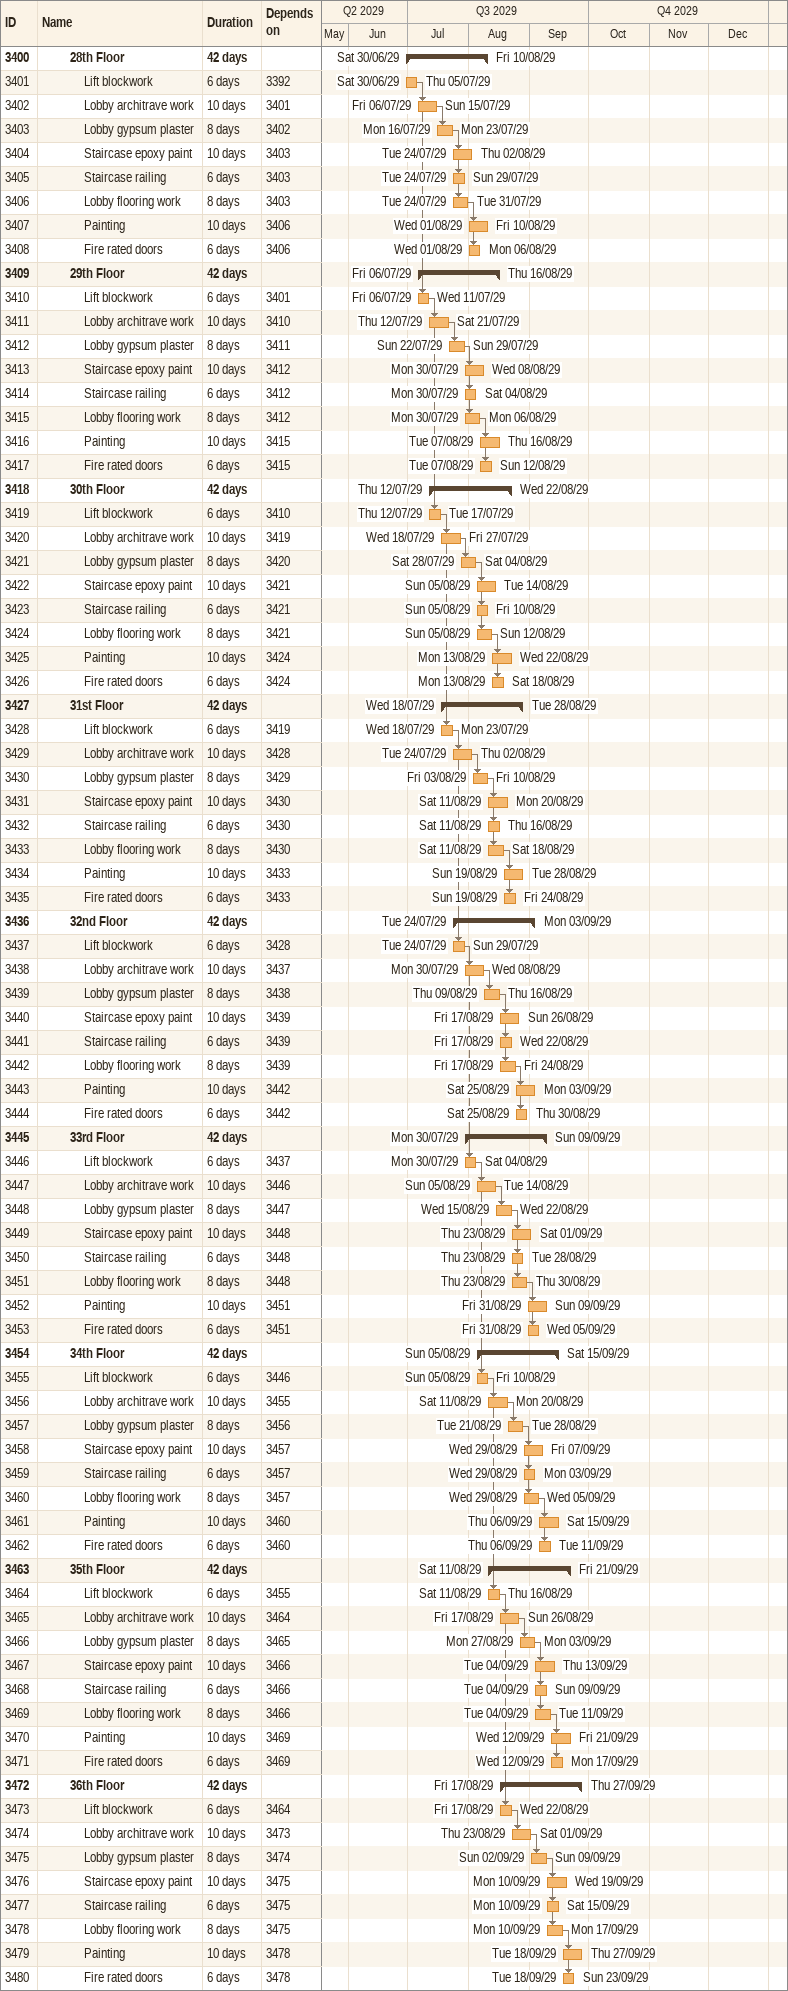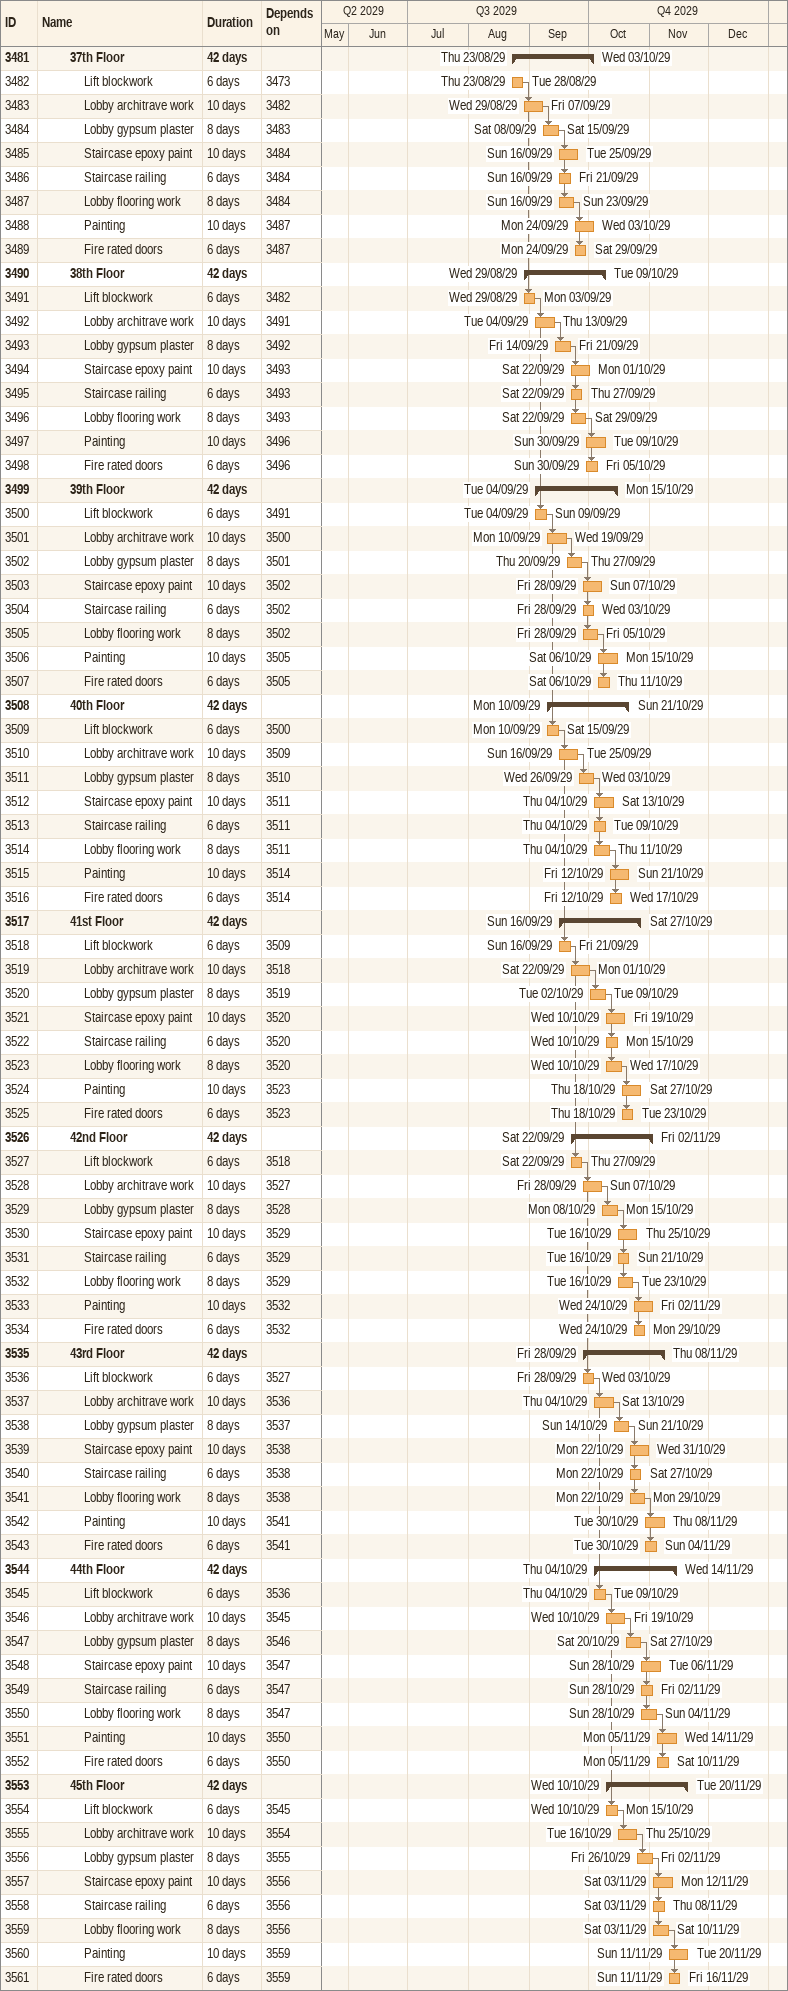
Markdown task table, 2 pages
| ID | Level | Task | Duration | Start | Finish | Predecessors |
|---|---|---|---|---|---|---|
| 3400 | 3 | **28th Floor** | 42d | 2029-06-30 | 2029-08-10 |  |
| 3401 | 4 | Lift blockwork | 6d | 2029-06-30 | 2029-07-05 | 3392 |
| 3402 | 4 | Lobby architrave work | 10d | 2029-07-06 | 2029-07-15 | 3401 |
| 3403 | 4 | Lobby gypsum plaster | 8d | 2029-07-16 | 2029-07-23 | 3402 |
| 3404 | 4 | Staircase epoxy paint | 10d | 2029-07-24 | 2029-08-02 | 3403 |
| 3405 | 4 | Staircase railing | 6d | 2029-07-24 | 2029-07-29 | 3403 |
| 3406 | 4 | Lobby flooring work | 8d | 2029-07-24 | 2029-07-31 | 3403 |
| 3407 | 4 | Painting | 10d | 2029-08-01 | 2029-08-10 | 3406 |
| 3408 | 4 | Fire rated doors | 6d | 2029-08-01 | 2029-08-06 | 3406 |
| 3409 | 3 | **29th Floor** | 42d | 2029-07-06 | 2029-08-16 |  |
| 3410 | 4 | Lift blockwork | 6d | 2029-07-06 | 2029-07-11 | 3401 |
| 3411 | 4 | Lobby architrave work | 10d | 2029-07-12 | 2029-07-21 | 3410 |
| 3412 | 4 | Lobby gypsum plaster | 8d | 2029-07-22 | 2029-07-29 | 3411 |
| 3413 | 4 | Staircase epoxy paint | 10d | 2029-07-30 | 2029-08-08 | 3412 |
| 3414 | 4 | Staircase railing | 6d | 2029-07-30 | 2029-08-04 | 3412 |
| 3415 | 4 | Lobby flooring work | 8d | 2029-07-30 | 2029-08-06 | 3412 |
| 3416 | 4 | Painting | 10d | 2029-08-07 | 2029-08-16 | 3415 |
| 3417 | 4 | Fire rated doors | 6d | 2029-08-07 | 2029-08-12 | 3415 |
| 3418 | 3 | **30th Floor** | 42d | 2029-07-12 | 2029-08-22 |  |
| 3419 | 4 | Lift blockwork | 6d | 2029-07-12 | 2029-07-17 | 3410 |
| 3420 | 4 | Lobby architrave work | 10d | 2029-07-18 | 2029-07-27 | 3419 |
| 3421 | 4 | Lobby gypsum plaster | 8d | 2029-07-28 | 2029-08-04 | 3420 |
| 3422 | 4 | Staircase epoxy paint | 10d | 2029-08-05 | 2029-08-14 | 3421 |
| 3423 | 4 | Staircase railing | 6d | 2029-08-05 | 2029-08-10 | 3421 |
| 3424 | 4 | Lobby flooring work | 8d | 2029-08-05 | 2029-08-12 | 3421 |
| 3425 | 4 | Painting | 10d | 2029-08-13 | 2029-08-22 | 3424 |
| 3426 | 4 | Fire rated doors | 6d | 2029-08-13 | 2029-08-18 | 3424 |
| 3427 | 3 | **31st Floor** | 42d | 2029-07-18 | 2029-08-28 |  |
| 3428 | 4 | Lift blockwork | 6d | 2029-07-18 | 2029-07-23 | 3419 |
| 3429 | 4 | Lobby architrave work | 10d | 2029-07-24 | 2029-08-02 | 3428 |
| 3430 | 4 | Lobby gypsum plaster | 8d | 2029-08-03 | 2029-08-10 | 3429 |
| 3431 | 4 | Staircase epoxy paint | 10d | 2029-08-11 | 2029-08-20 | 3430 |
| 3432 | 4 | Staircase railing | 6d | 2029-08-11 | 2029-08-16 | 3430 |
| 3433 | 4 | Lobby flooring work | 8d | 2029-08-11 | 2029-08-18 | 3430 |
| 3434 | 4 | Painting | 10d | 2029-08-19 | 2029-08-28 | 3433 |
| 3435 | 4 | Fire rated doors | 6d | 2029-08-19 | 2029-08-24 | 3433 |
| 3436 | 3 | **32nd Floor** | 42d | 2029-07-24 | 2029-09-03 |  |
| 3437 | 4 | Lift blockwork | 6d | 2029-07-24 | 2029-07-29 | 3428 |
| 3438 | 4 | Lobby architrave work | 10d | 2029-07-30 | 2029-08-08 | 3437 |
| 3439 | 4 | Lobby gypsum plaster | 8d | 2029-08-09 | 2029-08-16 | 3438 |
| 3440 | 4 | Staircase epoxy paint | 10d | 2029-08-17 | 2029-08-26 | 3439 |
| 3441 | 4 | Staircase railing | 6d | 2029-08-17 | 2029-08-22 | 3439 |
| 3442 | 4 | Lobby flooring work | 8d | 2029-08-17 | 2029-08-24 | 3439 |
| 3443 | 4 | Painting | 10d | 2029-08-25 | 2029-09-03 | 3442 |
| 3444 | 4 | Fire rated doors | 6d | 2029-08-25 | 2029-08-30 | 3442 |
| 3445 | 3 | **33rd Floor** | 42d | 2029-07-30 | 2029-09-09 |  |
| 3446 | 4 | Lift blockwork | 6d | 2029-07-30 | 2029-08-04 | 3437 |
| 3447 | 4 | Lobby architrave work | 10d | 2029-08-05 | 2029-08-14 | 3446 |
| 3448 | 4 | Lobby gypsum plaster | 8d | 2029-08-15 | 2029-08-22 | 3447 |
| 3449 | 4 | Staircase epoxy paint | 10d | 2029-08-23 | 2029-09-01 | 3448 |
| 3450 | 4 | Staircase railing | 6d | 2029-08-23 | 2029-08-28 | 3448 |
| 3451 | 4 | Lobby flooring work | 8d | 2029-08-23 | 2029-08-30 | 3448 |
| 3452 | 4 | Painting | 10d | 2029-08-31 | 2029-09-09 | 3451 |
| 3453 | 4 | Fire rated doors | 6d | 2029-08-31 | 2029-09-05 | 3451 |
| 3454 | 3 | **34th Floor** | 42d | 2029-08-05 | 2029-09-15 |  |
| 3455 | 4 | Lift blockwork | 6d | 2029-08-05 | 2029-08-10 | 3446 |
| 3456 | 4 | Lobby architrave work | 10d | 2029-08-11 | 2029-08-20 | 3455 |
| 3457 | 4 | Lobby gypsum plaster | 8d | 2029-08-21 | 2029-08-28 | 3456 |
| 3458 | 4 | Staircase epoxy paint | 10d | 2029-08-29 | 2029-09-07 | 3457 |
| 3459 | 4 | Staircase railing | 6d | 2029-08-29 | 2029-09-03 | 3457 |
| 3460 | 4 | Lobby flooring work | 8d | 2029-08-29 | 2029-09-05 | 3457 |
| 3461 | 4 | Painting | 10d | 2029-09-06 | 2029-09-15 | 3460 |
| 3462 | 4 | Fire rated doors | 6d | 2029-09-06 | 2029-09-11 | 3460 |
| 3463 | 3 | **35th Floor** | 42d | 2029-08-11 | 2029-09-21 |  |
| 3464 | 4 | Lift blockwork | 6d | 2029-08-11 | 2029-08-16 | 3455 |
| 3465 | 4 | Lobby architrave work | 10d | 2029-08-17 | 2029-08-26 | 3464 |
| 3466 | 4 | Lobby gypsum plaster | 8d | 2029-08-27 | 2029-09-03 | 3465 |
| 3467 | 4 | Staircase epoxy paint | 10d | 2029-09-04 | 2029-09-13 | 3466 |
| 3468 | 4 | Staircase railing | 6d | 2029-09-04 | 2029-09-09 | 3466 |
| 3469 | 4 | Lobby flooring work | 8d | 2029-09-04 | 2029-09-11 | 3466 |
| 3470 | 4 | Painting | 10d | 2029-09-12 | 2029-09-21 | 3469 |
| 3471 | 4 | Fire rated doors | 6d | 2029-09-12 | 2029-09-17 | 3469 |
| 3472 | 3 | **36th Floor** | 42d | 2029-08-17 | 2029-09-27 |  |
| 3473 | 4 | Lift blockwork | 6d | 2029-08-17 | 2029-08-22 | 3464 |
| 3474 | 4 | Lobby architrave work | 10d | 2029-08-23 | 2029-09-01 | 3473 |
| 3475 | 4 | Lobby gypsum plaster | 8d | 2029-09-02 | 2029-09-09 | 3474 |
| 3476 | 4 | Staircase epoxy paint | 10d | 2029-09-10 | 2029-09-19 | 3475 |
| 3477 | 4 | Staircase railing | 6d | 2029-09-10 | 2029-09-15 | 3475 |
| 3478 | 4 | Lobby flooring work | 8d | 2029-09-10 | 2029-09-17 | 3475 |
| 3479 | 4 | Painting | 10d | 2029-09-18 | 2029-09-27 | 3478 |
| 3480 | 4 | Fire rated doors | 6d | 2029-09-18 | 2029-09-23 | 3478 |
| 3481 | 3 | **37th Floor** | 42d | 2029-08-23 | 2029-10-03 |  |
| 3482 | 4 | Lift blockwork | 6d | 2029-08-23 | 2029-08-28 | 3473 |
| 3483 | 4 | Lobby architrave work | 10d | 2029-08-29 | 2029-09-07 | 3482 |
| 3484 | 4 | Lobby gypsum plaster | 8d | 2029-09-08 | 2029-09-15 | 3483 |
| 3485 | 4 | Staircase epoxy paint | 10d | 2029-09-16 | 2029-09-25 | 3484 |
| 3486 | 4 | Staircase railing | 6d | 2029-09-16 | 2029-09-21 | 3484 |
| 3487 | 4 | Lobby flooring work | 8d | 2029-09-16 | 2029-09-23 | 3484 |
| 3488 | 4 | Painting | 10d | 2029-09-24 | 2029-10-03 | 3487 |
| 3489 | 4 | Fire rated doors | 6d | 2029-09-24 | 2029-09-29 | 3487 |
| 3490 | 3 | **38th Floor** | 42d | 2029-08-29 | 2029-10-09 |  |
| 3491 | 4 | Lift blockwork | 6d | 2029-08-29 | 2029-09-03 | 3482 |
| 3492 | 4 | Lobby architrave work | 10d | 2029-09-04 | 2029-09-13 | 3491 |
| 3493 | 4 | Lobby gypsum plaster | 8d | 2029-09-14 | 2029-09-21 | 3492 |
| 3494 | 4 | Staircase epoxy paint | 10d | 2029-09-22 | 2029-10-01 | 3493 |
| 3495 | 4 | Staircase railing | 6d | 2029-09-22 | 2029-09-27 | 3493 |
| 3496 | 4 | Lobby flooring work | 8d | 2029-09-22 | 2029-09-29 | 3493 |
| 3497 | 4 | Painting | 10d | 2029-09-30 | 2029-10-09 | 3496 |
| 3498 | 4 | Fire rated doors | 6d | 2029-09-30 | 2029-10-05 | 3496 |
| 3499 | 3 | **39th Floor** | 42d | 2029-09-04 | 2029-10-15 |  |
| 3500 | 4 | Lift blockwork | 6d | 2029-09-04 | 2029-09-09 | 3491 |
| 3501 | 4 | Lobby architrave work | 10d | 2029-09-10 | 2029-09-19 | 3500 |
| 3502 | 4 | Lobby gypsum plaster | 8d | 2029-09-20 | 2029-09-27 | 3501 |
| 3503 | 4 | Staircase epoxy paint | 10d | 2029-09-28 | 2029-10-07 | 3502 |
| 3504 | 4 | Staircase railing | 6d | 2029-09-28 | 2029-10-03 | 3502 |
| 3505 | 4 | Lobby flooring work | 8d | 2029-09-28 | 2029-10-05 | 3502 |
| 3506 | 4 | Painting | 10d | 2029-10-06 | 2029-10-15 | 3505 |
| 3507 | 4 | Fire rated doors | 6d | 2029-10-06 | 2029-10-11 | 3505 |
| 3508 | 3 | **40th Floor** | 42d | 2029-09-10 | 2029-10-21 |  |
| 3509 | 4 | Lift blockwork | 6d | 2029-09-10 | 2029-09-15 | 3500 |
| 3510 | 4 | Lobby architrave work | 10d | 2029-09-16 | 2029-09-25 | 3509 |
| 3511 | 4 | Lobby gypsum plaster | 8d | 2029-09-26 | 2029-10-03 | 3510 |
| 3512 | 4 | Staircase epoxy paint | 10d | 2029-10-04 | 2029-10-13 | 3511 |
| 3513 | 4 | Staircase railing | 6d | 2029-10-04 | 2029-10-09 | 3511 |
| 3514 | 4 | Lobby flooring work | 8d | 2029-10-04 | 2029-10-11 | 3511 |
| 3515 | 4 | Painting | 10d | 2029-10-12 | 2029-10-21 | 3514 |
| 3516 | 4 | Fire rated doors | 6d | 2029-10-12 | 2029-10-17 | 3514 |
| 3517 | 3 | **41st Floor** | 42d | 2029-09-16 | 2029-10-27 |  |
| 3518 | 4 | Lift blockwork | 6d | 2029-09-16 | 2029-09-21 | 3509 |
| 3519 | 4 | Lobby architrave work | 10d | 2029-09-22 | 2029-10-01 | 3518 |
| 3520 | 4 | Lobby gypsum plaster | 8d | 2029-10-02 | 2029-10-09 | 3519 |
| 3521 | 4 | Staircase epoxy paint | 10d | 2029-10-10 | 2029-10-19 | 3520 |
| 3522 | 4 | Staircase railing | 6d | 2029-10-10 | 2029-10-15 | 3520 |
| 3523 | 4 | Lobby flooring work | 8d | 2029-10-10 | 2029-10-17 | 3520 |
| 3524 | 4 | Painting | 10d | 2029-10-18 | 2029-10-27 | 3523 |
| 3525 | 4 | Fire rated doors | 6d | 2029-10-18 | 2029-10-23 | 3523 |
| 3526 | 3 | **42nd Floor** | 42d | 2029-09-22 | 2029-11-02 |  |
| 3527 | 4 | Lift blockwork | 6d | 2029-09-22 | 2029-09-27 | 3518 |
| 3528 | 4 | Lobby architrave work | 10d | 2029-09-28 | 2029-10-07 | 3527 |
| 3529 | 4 | Lobby gypsum plaster | 8d | 2029-10-08 | 2029-10-15 | 3528 |
| 3530 | 4 | Staircase epoxy paint | 10d | 2029-10-16 | 2029-10-25 | 3529 |
| 3531 | 4 | Staircase railing | 6d | 2029-10-16 | 2029-10-21 | 3529 |
| 3532 | 4 | Lobby flooring work | 8d | 2029-10-16 | 2029-10-23 | 3529 |
| 3533 | 4 | Painting | 10d | 2029-10-24 | 2029-11-02 | 3532 |
| 3534 | 4 | Fire rated doors | 6d | 2029-10-24 | 2029-10-29 | 3532 |
| 3535 | 3 | **43rd Floor** | 42d | 2029-09-28 | 2029-11-08 |  |
| 3536 | 4 | Lift blockwork | 6d | 2029-09-28 | 2029-10-03 | 3527 |
| 3537 | 4 | Lobby architrave work | 10d | 2029-10-04 | 2029-10-13 | 3536 |
| 3538 | 4 | Lobby gypsum plaster | 8d | 2029-10-14 | 2029-10-21 | 3537 |
| 3539 | 4 | Staircase epoxy paint | 10d | 2029-10-22 | 2029-10-31 | 3538 |
| 3540 | 4 | Staircase railing | 6d | 2029-10-22 | 2029-10-27 | 3538 |
| 3541 | 4 | Lobby flooring work | 8d | 2029-10-22 | 2029-10-29 | 3538 |
| 3542 | 4 | Painting | 10d | 2029-10-30 | 2029-11-08 | 3541 |
| 3543 | 4 | Fire rated doors | 6d | 2029-10-30 | 2029-11-04 | 3541 |
| 3544 | 3 | **44th Floor** | 42d | 2029-10-04 | 2029-11-14 |  |
| 3545 | 4 | Lift blockwork | 6d | 2029-10-04 | 2029-10-09 | 3536 |
| 3546 | 4 | Lobby architrave work | 10d | 2029-10-10 | 2029-10-19 | 3545 |
| 3547 | 4 | Lobby gypsum plaster | 8d | 2029-10-20 | 2029-10-27 | 3546 |
| 3548 | 4 | Staircase epoxy paint | 10d | 2029-10-28 | 2029-11-06 | 3547 |
| 3549 | 4 | Staircase railing | 6d | 2029-10-28 | 2029-11-02 | 3547 |
| 3550 | 4 | Lobby flooring work | 8d | 2029-10-28 | 2029-11-04 | 3547 |
| 3551 | 4 | Painting | 10d | 2029-11-05 | 2029-11-14 | 3550 |
| 3552 | 4 | Fire rated doors | 6d | 2029-11-05 | 2029-11-10 | 3550 |
| 3553 | 3 | **45th Floor** | 42d | 2029-10-10 | 2029-11-20 |  |
| 3554 | 4 | Lift blockwork | 6d | 2029-10-10 | 2029-10-15 | 3545 |
| 3555 | 4 | Lobby architrave work | 10d | 2029-10-16 | 2029-10-25 | 3554 |
| 3556 | 4 | Lobby gypsum plaster | 8d | 2029-10-26 | 2029-11-02 | 3555 |
| 3557 | 4 | Staircase epoxy paint | 10d | 2029-11-03 | 2029-11-12 | 3556 |
| 3558 | 4 | Staircase railing | 6d | 2029-11-03 | 2029-11-08 | 3556 |
| 3559 | 4 | Lobby flooring work | 8d | 2029-11-03 | 2029-11-10 | 3556 |
| 3560 | 4 | Painting | 10d | 2029-11-11 | 2029-11-20 | 3559 |
| 3561 | 4 | Fire rated doors | 6d | 2029-11-11 | 2029-11-16 | 3559 |
